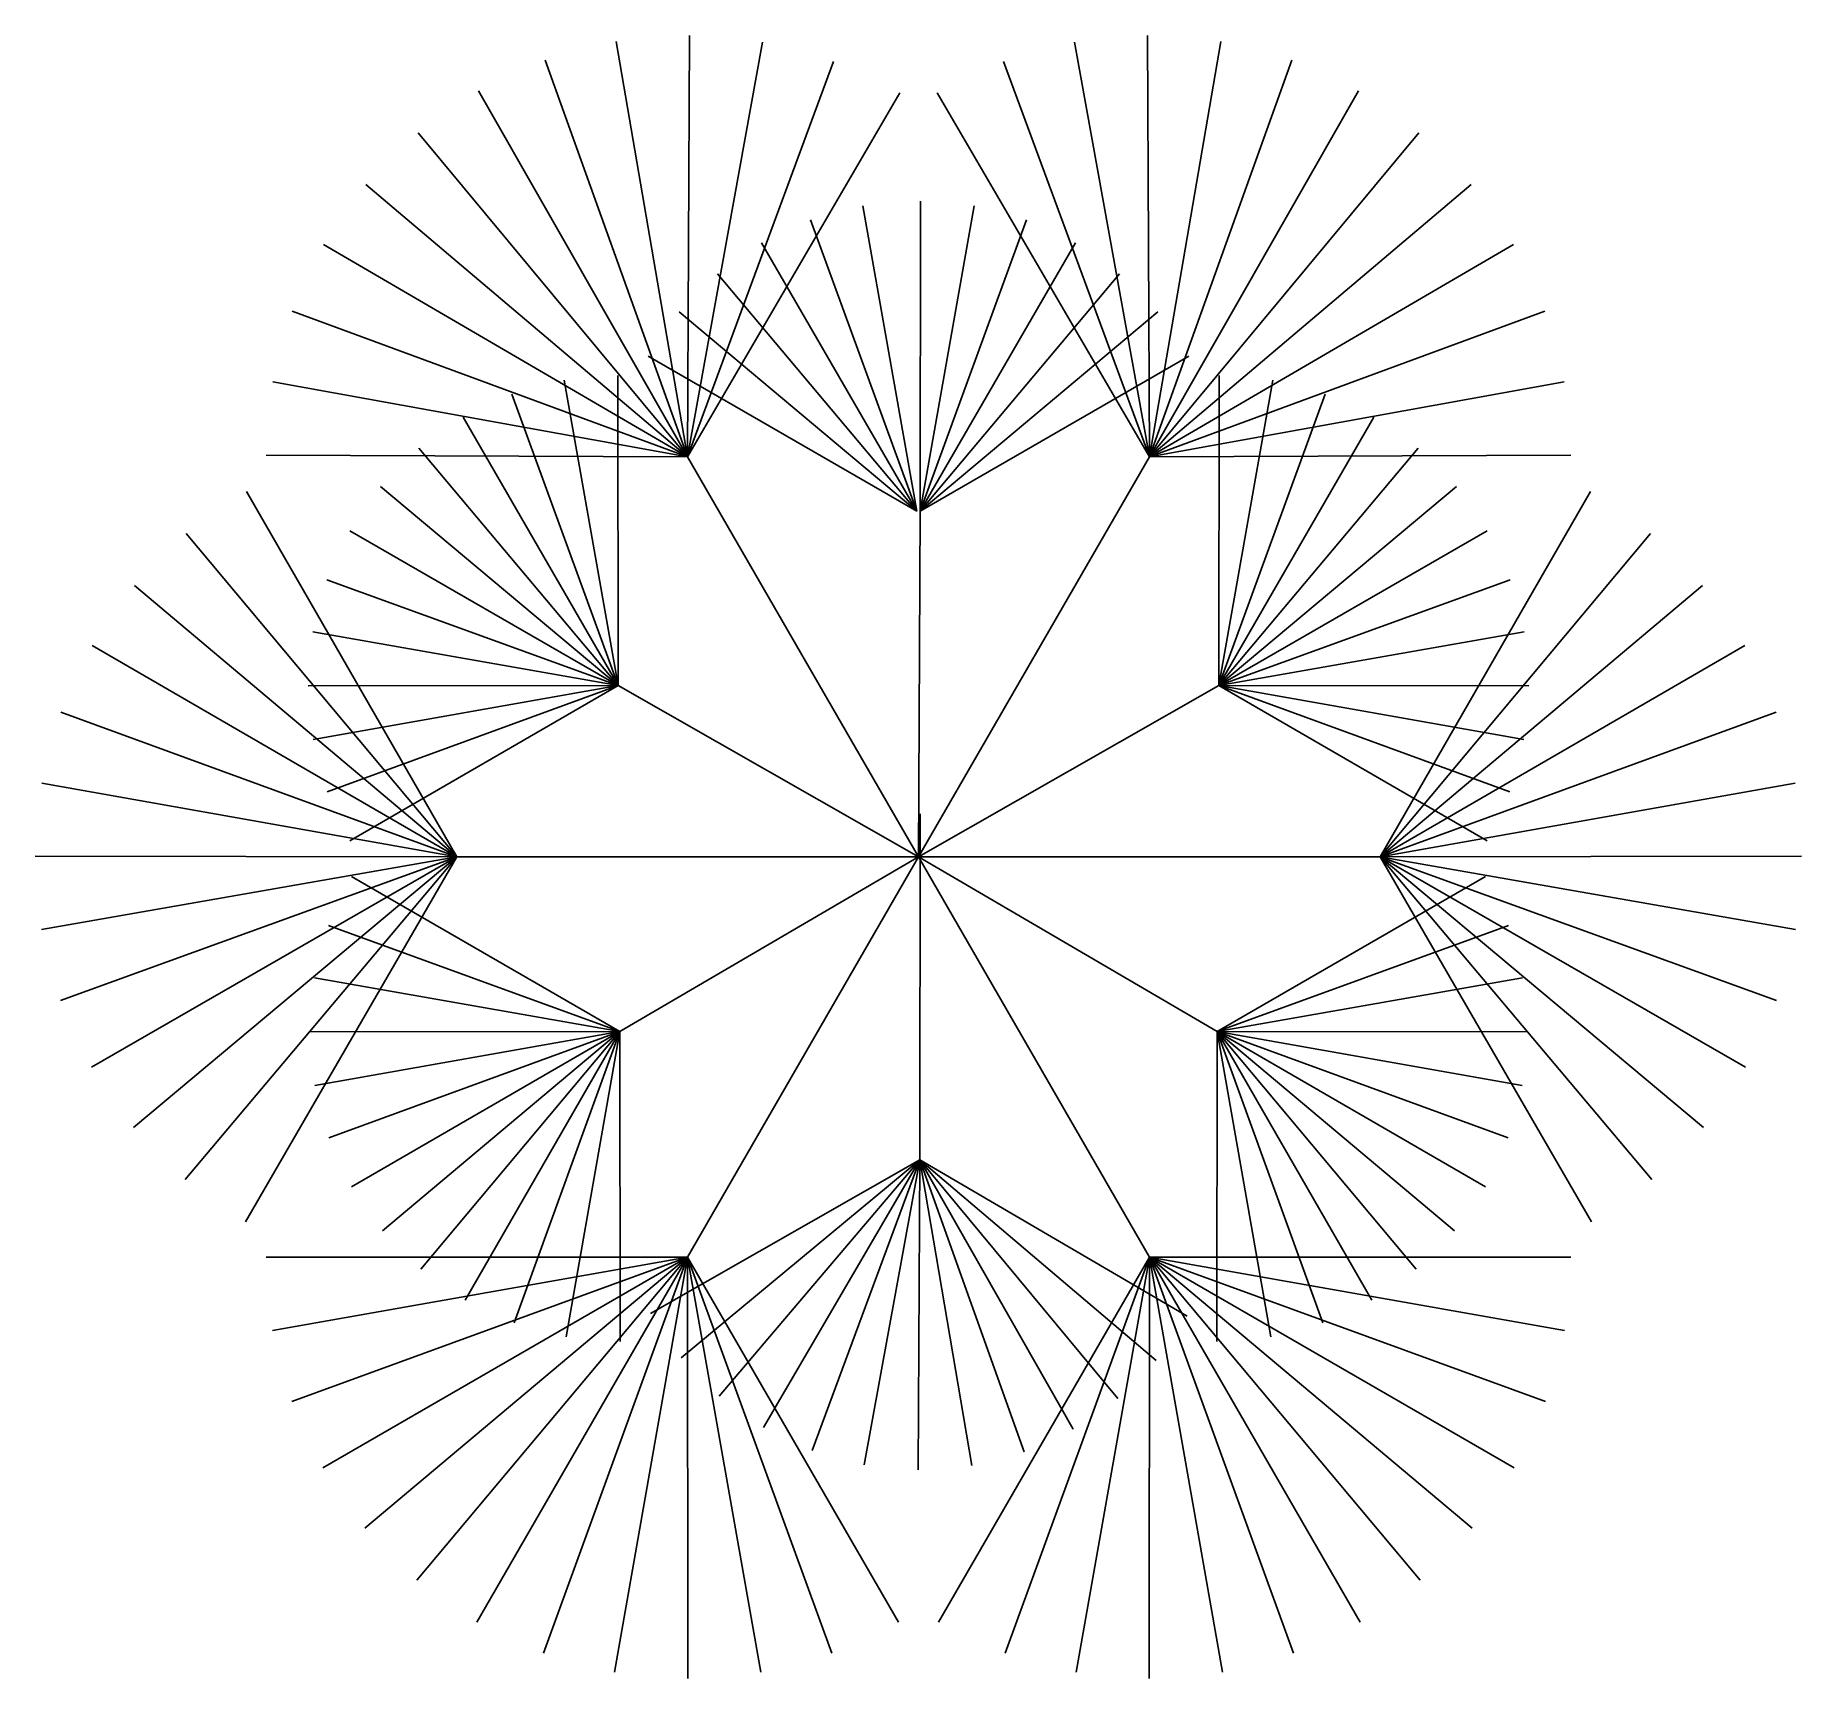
# Model space of a CAD drawing. Extents: x -11.85 to -7.31, y 26.55 to 30.77.
import ezdxf

# ---------------------------------------------------------------- set-up
doc = ezdxf.new("R2010")
doc.units = 0
doc.layers.get('0').update_dxf_attribs({"linetype": 'CONTINUOUS'})

msp = doc.modelspace()

# ---------------------------------------------------------------- linework, layer by layer
for p, q in [((-10.1768, 29.6897), (-10.1722, 30.7723)), ((-8.9902, 29.6897), (-8.9949, 30.7723)), ((-10.1768, 29.6897), (-10.3603, 30.7567)), ((-10.1768, 29.6897), (-9.9842, 30.7551)), ((-8.9902, 29.6897), (-9.1828, 30.7551)), ((-8.9902, 29.6897), (-8.8068, 30.7567)), ((-10.1768, 29.6897), (-10.5428, 30.7086)), ((-10.1768, 29.6897), (-9.8022, 30.7055)), ((-8.9902, 29.6897), (-9.3649, 30.7055)), ((-8.9902, 29.6897), (-8.6243, 30.7086)), ((-10.1768, 29.6897), (-10.7141, 30.6296)), ((-10.1768, 29.6897), (-9.6315, 30.625)), ((-8.9902, 29.6897), (-9.5356, 30.625)), ((-8.9902, 29.6897), (-8.4529, 30.6296)), ((-10.1768, 29.6897), (-10.8692, 30.522)), ((-8.9902, 29.6897), (-8.2979, 30.522)), ((-10.1768, 29.6897), (-11.0032, 30.3892)), ((-8.9902, 29.6897), (-8.1639, 30.3892)), ((-9.5879, 29.5506), (-9.7268, 30.3346)), ((-9.5792, 29.5506), (-9.5785, 30.3468)), ((-9.5792, 29.5506), (-9.4403, 30.3346)), ((-9.5879, 29.5506), (-9.8608, 30.2986)), ((-9.5792, 29.5506), (-9.3062, 30.2986)), ((-10.1768, 29.6897), (-11.1121, 30.235)), ((-9.5879, 29.5506), (-9.9866, 30.2398)), ((-9.5792, 29.5506), (-9.1805, 30.2398)), ((-8.9902, 29.6897), (-8.0549, 30.235)), ((-9.5879, 29.5506), (-10.1002, 30.1601)), ((-9.5792, 29.5506), (-9.0669, 30.1601)), ((-10.1768, 29.6897), (-11.1926, 30.0643)), ((-9.5879, 29.5506), (-10.1983, 30.0619)), ((-9.5792, 29.5506), (-8.9688, 30.0619)), ((-8.9902, 29.6897), (-7.9745, 30.0643)), ((-9.5879, 29.5506), (-10.2778, 29.9482)), ((-9.5792, 29.5506), (-8.8893, 29.9482)), ((-10.1768, 29.6897), (-11.2422, 29.8822)), ((-10.3552, 29.1025), (-10.4941, 29.8866)), ((-10.3552, 29.1025), (-10.3559, 29.8988)), ((-8.9902, 29.6897), (-7.9248, 29.8822)), ((-8.8119, 29.1025), (-8.8112, 29.8988)), ((-8.8119, 29.1025), (-8.673, 29.8866)), ((-10.3552, 29.1025), (-10.6282, 29.8506)), ((-8.8119, 29.1025), (-8.5389, 29.8506)), ((-10.3552, 29.1025), (-10.7539, 29.7918)), ((-8.8119, 29.1025), (-8.4132, 29.7918)), ((-10.1768, 29.6897), (-11.2595, 29.6943)), ((-10.3552, 29.1025), (-10.8675, 29.7121)), ((-9.5835, 28.6621), (-10.1768, 29.6897)), ((-9.5835, 28.6621), (-8.9902, 29.6897)), ((-8.9902, 29.6897), (-7.9076, 29.6943)), ((-8.8119, 29.1025), (-8.2995, 29.7121)), ((-10.7701, 28.6621), (-11.31, 29.6005)), ((-10.3552, 29.1025), (-10.9656, 29.6139)), ((-8.8119, 29.1025), (-8.2015, 29.6139)), ((-8.397, 28.6621), (-7.8571, 29.6005)), ((-9.5792, 29.5506), (-9.5835, 28.6621)), ((-10.7701, 28.6621), (-11.4648, 29.4925)), ((-10.3552, 29.1025), (-11.0451, 29.5001)), ((-8.8119, 29.1025), (-8.122, 29.5001)), ((-8.397, 28.6621), (-7.7023, 29.4925)), ((-10.3552, 29.1025), (-11.1037, 29.3743)), ((-8.8119, 29.1025), (-8.0634, 29.3743)), ((-10.7701, 28.6621), (-11.5984, 29.3593)), ((-8.397, 28.6621), (-7.5687, 29.3593)), ((-10.3552, 29.1025), (-11.1395, 29.2402)), ((-8.8119, 29.1025), (-8.0276, 29.2402)), ((-10.7701, 28.6621), (-11.7069, 29.2049)), ((-8.397, 28.6621), (-7.4602, 29.2049)), ((-10.3552, 29.1025), (-11.1515, 29.1019)), ((-10.3552, 29.1025), (-11.1393, 28.9636)), ((-10.3552, 29.1025), (-11.1032, 28.8296)), ((-10.3552, 29.1025), (-11.0445, 28.7039)), ((-10.3552, 29.1025), (-9.5835, 28.6621)), ((-8.8119, 29.1025), (-9.5835, 28.6621)), ((-8.8119, 29.1025), (-8.1226, 28.7039)), ((-8.8119, 29.1025), (-8.0639, 28.8296)), ((-8.8119, 29.1025), (-8.0278, 28.9636)), ((-8.8119, 29.1025), (-8.0156, 29.1019)), ((-10.7701, 28.6621), (-11.7869, 29.034)), ((-8.397, 28.6621), (-7.3801, 29.034)), ((-10.7701, 28.6621), (-11.8361, 28.8517)), ((-8.397, 28.6621), (-7.331, 28.8517)), ((-9.5802, 27.8843), (-9.579, 28.7728)), ((-10.7701, 28.6621), (-11.8528, 28.6638)), ((-10.7701, 28.6621), (-11.8366, 28.4757)), ((-10.7701, 28.6621), (-11.7881, 28.2934)), ((-10.7701, 28.6621), (-11.7086, 28.1222)), ((-10.7701, 28.6621), (-11.6006, 27.9674)), ((-10.7701, 28.6621), (-11.4674, 27.8338)), ((-10.7701, 28.6621), (-11.3129, 27.7253)), ((-10.7701, 28.6621), (-9.5835, 28.6621)), ((-10.3508, 28.214), (-9.5835, 28.6621)), ((-9.5835, 28.6621), (-10.1768, 27.6345)), ((-9.5835, 28.6621), (-8.9902, 27.6345)), ((-8.8162, 28.214), (-9.5835, 28.6621)), ((-8.397, 28.6621), (-9.5835, 28.6621)), ((-8.397, 28.6621), (-7.3143, 28.6638)), ((-8.397, 28.6621), (-7.6997, 27.8338)), ((-8.397, 28.6621), (-7.8541, 27.7253)), ((-8.397, 28.6621), (-7.5665, 27.9674)), ((-8.397, 28.6621), (-7.3304, 28.4757)), ((-8.397, 28.6621), (-7.379, 28.2934)), ((-8.397, 28.6621), (-7.4585, 28.1222)), ((-10.3508, 28.214), (-11.0408, 28.6116)), ((-8.8162, 28.214), (-8.1263, 28.6116)), ((-10.3508, 28.214), (-11.0993, 28.4857)), ((-8.8162, 28.214), (-8.0678, 28.4857)), ((-10.3508, 28.214), (-11.1351, 28.3516)), ((-8.8162, 28.214), (-8.032, 28.3516)), ((-10.3508, 28.214), (-11.1471, 28.2134)), ((-10.3508, 28.214), (-11.1349, 28.0751)), ((-10.3508, 28.214), (-11.0989, 27.9411)), ((-10.3508, 28.214), (-11.0401, 27.8153)), ((-10.3508, 28.214), (-10.9604, 27.7017)), ((-10.3508, 28.214), (-10.8622, 27.6036)), ((-10.3508, 28.214), (-10.7484, 27.5241)), ((-10.3508, 28.214), (-10.6226, 27.4656)), ((-10.3508, 28.214), (-10.4885, 27.4297)), ((-10.3508, 28.214), (-10.3502, 27.4178)), ((-8.8162, 28.214), (-8.8169, 27.4178)), ((-8.8162, 28.214), (-8.0682, 27.9411)), ((-8.8162, 28.214), (-8.127, 27.8153)), ((-8.8162, 28.214), (-8.6786, 27.4297)), ((-8.8162, 28.214), (-8.5445, 27.4656)), ((-8.8162, 28.214), (-8.4187, 27.5241)), ((-8.8162, 28.214), (-8.3049, 27.6036)), ((-8.8162, 28.214), (-8.2067, 27.7017)), ((-8.8162, 28.214), (-8.02, 28.2134)), ((-8.8162, 28.214), (-8.0322, 28.0751)), ((-9.5802, 27.8843), (-10.272, 27.4899)), ((-9.5802, 27.8843), (-10.193, 27.3758)), ((-9.5802, 27.8843), (-10.0954, 27.2771)), ((-9.5802, 27.8843), (-9.9821, 27.1969)), ((-9.5802, 27.8843), (-9.8566, 27.1376)), ((-9.5802, 27.8843), (-9.7228, 27.1009)), ((-9.5802, 27.8843), (-9.5846, 27.0881)), ((-9.5802, 27.8843), (-9.0717, 27.2716)), ((-9.5802, 27.8843), (-8.9731, 27.3692)), ((-9.5802, 27.8843), (-8.8928, 27.4824)), ((-9.5802, 27.8843), (-9.4462, 27.0994)), ((-9.5802, 27.8843), (-9.312, 27.1346)), ((-9.5802, 27.8843), (-9.1859, 27.1926)), ((-10.1768, 27.6345), (-11.2595, 27.6342)), ((-10.1768, 27.6345), (-11.243, 27.4462)), ((-10.1768, 27.6345), (-11.1941, 27.264)), ((-10.1768, 27.6345), (-11.1144, 27.0929)), ((-10.1768, 27.6345), (-11.0061, 26.9384)), ((-10.1768, 27.6345), (-10.8726, 26.8049)), ((-10.1768, 27.6345), (-10.718, 26.6967)), ((-10.1768, 27.6345), (-10.5469, 26.617)), ((-10.1768, 27.6345), (-10.3646, 26.5682)), ((-10.1768, 27.6345), (-9.6353, 26.6969)), ((-10.1768, 27.6345), (-9.8063, 26.6171)), ((-10.1768, 27.6345), (-9.9886, 26.5682)), ((-10.1768, 27.6345), (-10.1766, 26.5518)), ((-8.9902, 27.6345), (-9.5318, 26.6969)), ((-8.9902, 27.6345), (-9.3607, 26.6171)), ((-8.9902, 27.6345), (-9.1785, 26.5682)), ((-8.9902, 27.6345), (-8.9905, 26.5518)), ((-8.9902, 27.6345), (-7.9076, 27.6342)), ((-8.9902, 27.6345), (-7.9729, 27.264)), ((-8.9902, 27.6345), (-7.924, 27.4462)), ((-8.9902, 27.6345), (-8.161, 26.9384)), ((-8.9902, 27.6345), (-8.0527, 27.0929)), ((-8.9902, 27.6345), (-8.2945, 26.8049)), ((-8.9902, 27.6345), (-8.4491, 26.6967)), ((-8.9902, 27.6345), (-8.6201, 26.617)), ((-8.9902, 27.6345), (-8.8024, 26.5682))]:
    msp.add_line(p, q)

doc.saveas('drawing.dxf')
